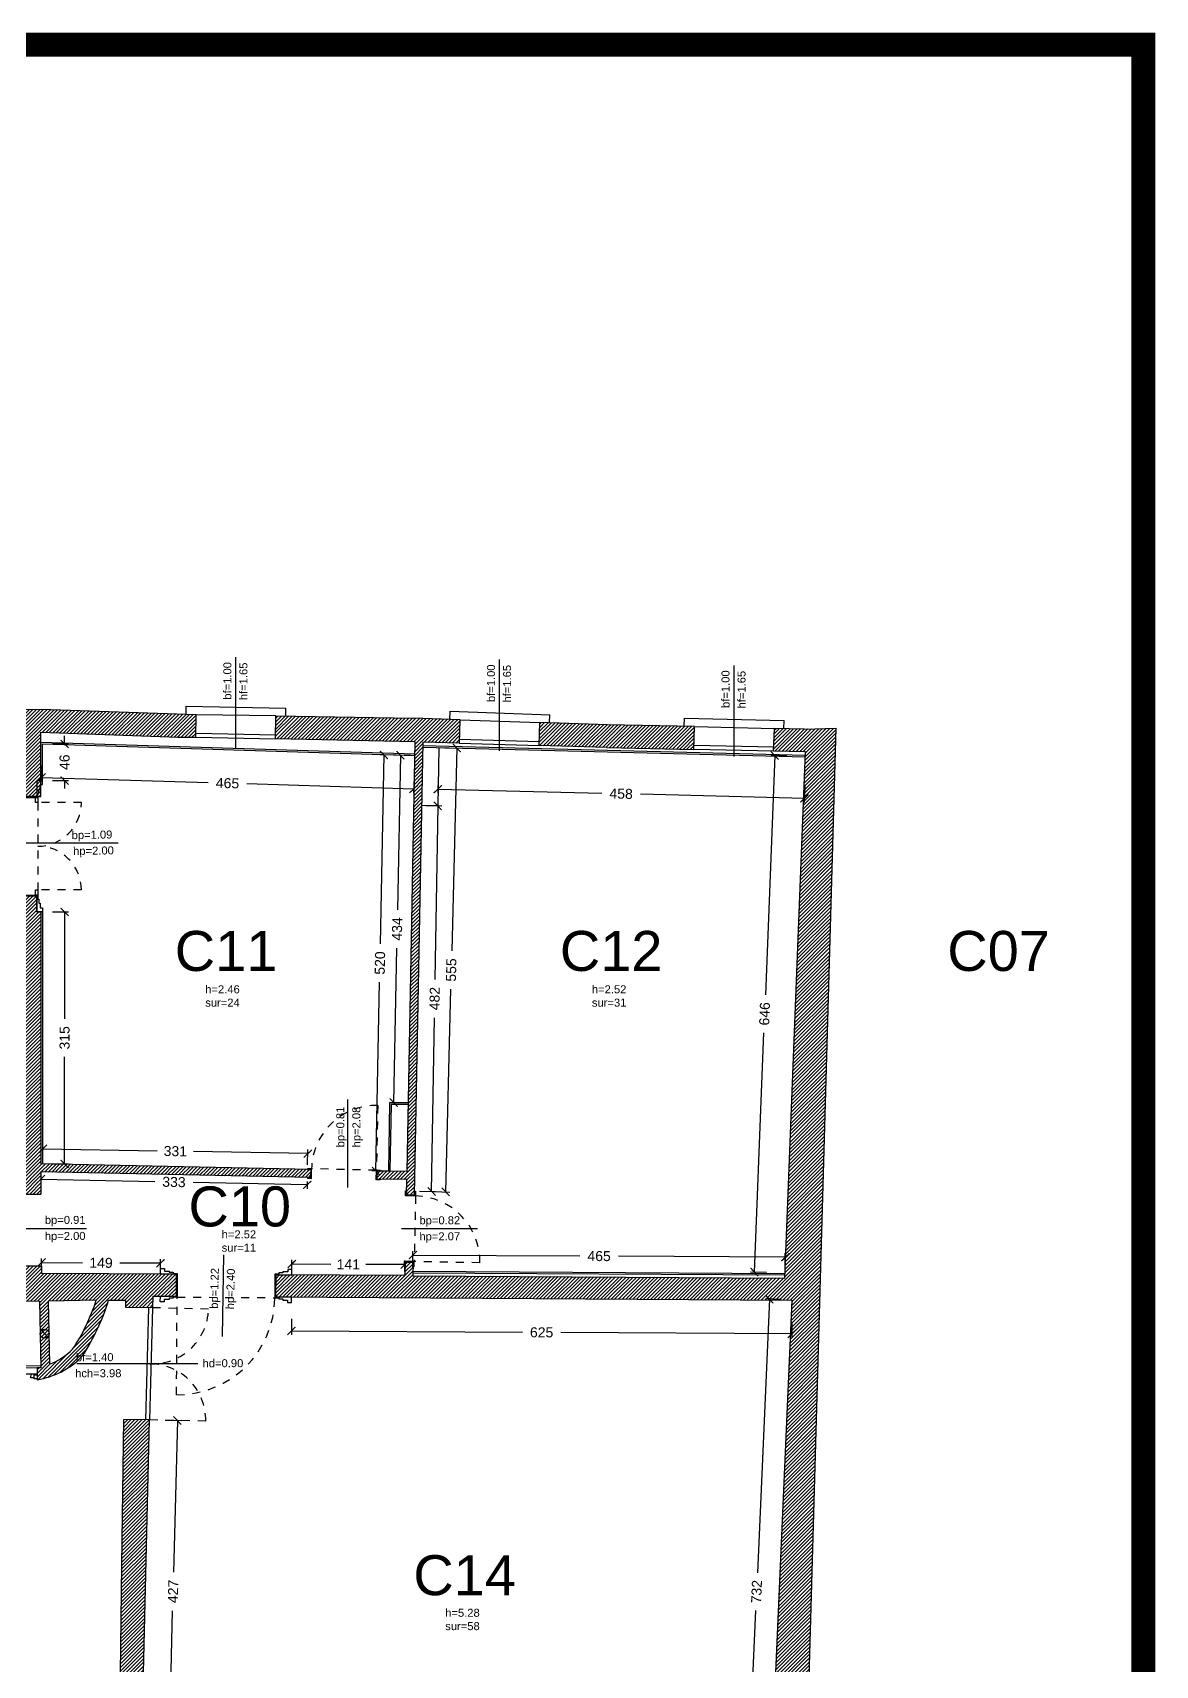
# Model space of a CAD drawing. Header units: millimetres. Extents: x -69 to 235, y 2 to 992.
# Drawn here: x 116.69 to 130.71, y 495.88 to 516.28 of the extents above; entities that cross this region are included whole.
import ezdxf
from ezdxf.enums import TextEntityAlignment as Align

# ---------------------------------------------------------------- set-up
doc = ezdxf.new("R2010")
doc.units = ezdxf.units.MM
doc.header["$LTSCALE"] = 0.01
doc.linetypes.add('HIDDEN2', pattern=[4.7625, 3.175, -1.5875])
for name, color, linetype in [('ob_A_CONTROPARETI', 10, 'Continuous'), ('ob_A_linea_proiezione', 251, 'HIDDEN2'), ('ob_A_linea_v2', 251, 'Continuous'), ('ob_A_muro', 1, 'Continuous'), ('ob_A_muro_r', 252, 'Continuous'), ('ob_A_serramento_vetro', 253, 'Continuous'), ('ob_A_simboli', 252, 'Continuous'), ('ob_grafica rossa', 12, 'Continuous'), ('ob_Q 1_200', 250, 'Continuous'), ('ob_Q 1_50', 250, 'Continuous'), ('ob_serramento_s', 3, 'Continuous'), ('ob_TXT 1_50', 250, 'Continuous')]:
    doc.layers.add(name, color=color, linetype=linetype)
doc.styles.add('m 1_50', font='arial.ttf', dxfattribs={"height": 0.125})
doc.styles.get("Standard").update_dxf_attribs({"font": 'arial.ttf'})
doc.styles.add('STYLE1', font='arial.ttf')
doc.styles.add('Testo L', font='arial.ttf', dxfattribs={"height": 2.5})
doc.dimstyles.new('m 1_50 cm', dxfattribs={"dimtxt": 0.1, "dimasz": 0.1, "dimexe": 0.05, "dimexo": 0.05, "dimgap": 0.1, "dimtad": 0, "dimdec": 1, "dimlfac": 100, "dimrnd": 1, "dimdsep": 46, "dimtxsty": 'm 1_50', "dimblk": 'ARCHTICK', "dimcen": 0.2, "dimadec": 0, "dimazin": 0, "dimtfac": 1, "dimtdec": 1, "dimtofl": 0, "dimtmove": 0, "dimatfit": 3, "dimldrblk": 'DOT', "dimfxl": 0.15, "dimfxlon": 1, "dimtolj": 1, "dimtzin": 0, "dimarcsym": 0})

# ---------------------------------------------------------------- blocks, each defined once
blk = doc.blocks.new('_ARCHTICK')
at = {"color": 0, "linetype": 'ByBlock', "const_width": 0.15}
blk.add_lwpolyline([(-0.5, -0.5), (0.5, 0.5)], dxfattribs=at)
blk = doc.blocks.new('*D225')
at = {"layer": 'Defpoints', "color": 0, "transparency": 16777216}
for p in [(116.81, 507.393), (121.457, 507.247), (121.444, 506.829)]:
    blk.add_point(p, dxfattribs=at)
at = {"layer": 'ob_Q 1_50', "color": 0, "lineweight": -2, "transparency": 16777216}
for p, q in [((116.801, 507.125), (116.795, 506.925)), ((116.796, 506.975), (118.879, 506.91)), ((121.444, 506.829), (119.361, 506.895)), ((121.449, 506.979), (121.443, 506.779))]:
    blk.add_line(p, q, dxfattribs=at)
at = {"layer": 'ob_Q 1_50', "color": 0, "lineweight": -2, "transparency": 16777216, "xscale": 0.1, "yscale": 0.1, "zscale": 0.1}
for p, rotation in [((116.796, 506.975), 178.1985385924024), ((121.444, 506.829), 358.1985385924024)]:
    blk.add_blockref('_ARCHTICK', p, dxfattribs=dict(at, rotation=rotation))
at = {"layer": 'ob_Q 1_50', "color": 0, "transparency": 16777216, "insert": (119.12, 506.902), "char_height": 0.125, "attachment_point": 5, "rotation": 358.1985, "style": 'm 1_50'}
blk.add_mtext('\\A1;465', dxfattribs=at)
blk = doc.blocks.new('_Dot')
at = {"color": 0, "linetype": 'ByBlock', "lineweight": -2}
blk.add_line((-0.5, 0), (-1, 0), dxfattribs=at)
at = {"color": 0, "linetype": 'ByBlock', "const_width": 0.5}
blk.add_lwpolyline([(-0.25, 0, 1), (0.25, 0, 1)], format="xyb", close=True, dxfattribs=at)
blk = doc.blocks.new('*D226')
at = {"layer": 'Defpoints', "color": 0, "transparency": 16777216}
for p in [(121.759, 507.347), (126.338, 507.233), (126.325, 506.712)]:
    blk.add_point(p, dxfattribs=at)
at = {"layer": 'ob_Q 1_50', "color": 0, "lineweight": -2, "transparency": 16777216}
for p, q in [((121.75, 506.977), (121.745, 506.777)), ((121.746, 506.827), (123.795, 506.776)), ((126.329, 506.862), (126.324, 506.662)), ((126.325, 506.712), (124.276, 506.764))]:
    blk.add_line(p, q, dxfattribs=at)
at = {"layer": 'ob_Q 1_50', "color": 0, "lineweight": -2, "transparency": 16777216, "xscale": 0.1, "yscale": 0.1, "zscale": 0.1}
for p, rotation in [((121.746, 506.827), 178.5719927158875), ((126.325, 506.712), 358.5719927158875)]:
    blk.add_blockref('_ARCHTICK', p, dxfattribs=dict(at, rotation=rotation))
at = {"layer": 'ob_Q 1_50', "color": 0, "transparency": 16777216, "insert": (124.036, 506.77), "char_height": 0.125, "attachment_point": 5, "rotation": 358.572, "style": 'm 1_50'}
blk.add_mtext('\\A1;458', dxfattribs=at)
blk = doc.blocks.new('*D227')
at = {"layer": 'Defpoints', "color": 0, "transparency": 16777216}
for p in [(126.338, 507.233), (125.701, 500.792), (126.085, 500.777)]:
    blk.add_point(p, dxfattribs=at)
at = {"layer": 'ob_Q 1_50', "color": 0, "lineweight": -2, "transparency": 16777216}
for p, q in [((125.954, 507.248), (125.837, 504.258)), ((126.104, 507.242), (125.904, 507.25)), ((125.701, 500.792), (125.819, 503.782)), ((125.851, 500.786), (125.651, 500.793))]:
    blk.add_line(p, q, dxfattribs=at)
at = {"layer": 'ob_Q 1_50', "color": 0, "lineweight": -2, "transparency": 16777216, "xscale": 0.1, "yscale": 0.1, "zscale": 0.1}
for p, rotation in [((125.954, 507.248), 87.75493057205779), ((125.701, 500.792), 267.7549305720578)]:
    blk.add_blockref('_ARCHTICK', p, dxfattribs=dict(at, rotation=rotation))
at = {"layer": 'ob_Q 1_50', "color": 0, "transparency": 16777216, "insert": (125.828, 504.02), "char_height": 0.125, "attachment_point": 5, "rotation": 87.7549, "style": 'm 1_50'}
blk.add_mtext('\\A1;646', dxfattribs=at)
blk = doc.blocks.new('*D228')
at = {"layer": 'Defpoints', "color": 0, "transparency": 16777216}
for p in [(126.086, 500.978), (121.435, 500.805), (126.085, 500.777)]:
    blk.add_point(p, dxfattribs=at)
at = {"layer": 'ob_Q 1_50', "color": 0, "lineweight": -2, "transparency": 16777216}
for p, q in [((121.435, 500.856), (121.436, 501.056)), ((121.436, 501.006), (123.52, 500.994)), ((126.086, 500.978), (124.002, 500.991)), ((126.085, 500.828), (126.086, 501.028))]:
    blk.add_line(p, q, dxfattribs=at)
at = {"layer": 'ob_Q 1_50', "color": 0, "lineweight": -2, "transparency": 16777216, "xscale": 0.1, "yscale": 0.1, "zscale": 0.1}
for p, rotation in [((121.436, 501.006), 179.6500339040822), ((126.086, 500.978), 359.6500339040822)]:
    blk.add_blockref('_ARCHTICK', p, dxfattribs=dict(at, rotation=rotation))
at = {"layer": 'ob_Q 1_50', "color": 0, "transparency": 16777216, "insert": (123.761, 500.992), "char_height": 0.125, "attachment_point": 5, "rotation": 359.65, "style": 'm 1_50'}
blk.add_mtext('\\A1;465', dxfattribs=at)
blk = doc.blocks.new('*D229')
at = {"layer": 'Defpoints', "color": 0, "transparency": 16777216}
for p in [(121.545, 506.622), (121.745, 506.619), (121.469, 501.804)]:
    blk.add_point(p, dxfattribs=at)
at = {"layer": 'ob_Q 1_50', "color": 0, "lineweight": -2, "transparency": 16777216}
for p, q in [((121.595, 506.622), (121.795, 506.618)), ((121.745, 506.619), (121.711, 504.45)), ((121.669, 501.801), (121.703, 503.97)), ((121.519, 501.803), (121.719, 501.8))]:
    blk.add_line(p, q, dxfattribs=at)
at = {"layer": 'ob_Q 1_50', "color": 0, "lineweight": -2, "transparency": 16777216, "xscale": 0.1, "yscale": 0.1, "zscale": 0.1}
for p, rotation in [((121.745, 506.619), 89.08936897973844), ((121.669, 501.801), 269.0893689797384)]:
    blk.add_blockref('_ARCHTICK', p, dxfattribs=dict(at, rotation=rotation))
at = {"layer": 'ob_Q 1_50', "color": 0, "transparency": 16777216, "insert": (121.707, 504.21), "char_height": 0.125, "attachment_point": 5, "rotation": 89.0894, "style": 'm 1_50'}
blk.add_mtext('\\A1;482', dxfattribs=at)
blk = doc.blocks.new('*D230')
at = {"layer": 'Defpoints', "color": 0, "transparency": 16777216}
for p in [(121.607, 507.351), (121.983, 507.342), (121.469, 501.804)]:
    blk.add_point(p, dxfattribs=at)
at = {"layer": 'ob_Q 1_50', "color": 0, "lineweight": -2, "transparency": 16777216}
for p, q in [((121.833, 507.345), (122.033, 507.341)), ((121.983, 507.342), (121.92, 504.807)), ((121.845, 501.795), (121.908, 504.33)), ((121.695, 501.798), (121.895, 501.793))]:
    blk.add_line(p, q, dxfattribs=at)
at = {"layer": 'ob_Q 1_50', "color": 0, "lineweight": -2, "transparency": 16777216, "xscale": 0.1, "yscale": 0.1, "zscale": 0.1}
for p, rotation in [((121.983, 507.342), 88.57199271588738), ((121.845, 501.795), 268.5719927158873)]:
    blk.add_blockref('_ARCHTICK', p, dxfattribs=dict(at, rotation=rotation))
at = {"layer": 'ob_Q 1_50', "color": 0, "transparency": 16777216, "insert": (121.914, 504.568), "char_height": 0.125, "attachment_point": 5, "rotation": 88.572, "style": 'm 1_50'}
blk.add_mtext('\\A1;555', dxfattribs=at)
blk = doc.blocks.new('*D231')
at = {"layer": 'Defpoints', "color": 0, "transparency": 16777216}
for p in [(116.79, 505.294), (117.085, 505.294), (116.79, 502.145)]:
    blk.add_point(p, dxfattribs=at)
at = {"layer": 'ob_Q 1_50', "color": 0, "lineweight": -2, "transparency": 16777216}
for p, q in [((116.935, 505.294), (117.135, 505.294)), ((117.085, 505.294), (117.085, 503.958)), ((117.085, 502.145), (117.085, 503.481)), ((116.935, 502.145), (117.135, 502.145))]:
    blk.add_line(p, q, dxfattribs=at)
at = {"layer": 'ob_Q 1_50', "color": 0, "lineweight": -2, "transparency": 16777216, "xscale": 0.1, "yscale": 0.1, "zscale": 0.1}
for p, rotation in [((117.085, 505.294), 89.99990351433668), ((117.085, 502.145), 269.9999035143367)]:
    blk.add_blockref('_ARCHTICK', p, dxfattribs=dict(at, rotation=rotation))
at = {"layer": 'ob_Q 1_50', "color": 0, "transparency": 16777216, "insert": (117.085, 503.72), "char_height": 0.125, "attachment_point": 5, "rotation": 89.9999, "style": 'm 1_50'}
blk.add_mtext('\\A1;315', dxfattribs=at)
blk = doc.blocks.new('*D232')
at = {"layer": 'Defpoints', "color": 0, "transparency": 16777216}
for p in [(116.81, 507.393), (117.085, 507.393), (116.81, 506.934)]:
    blk.add_point(p, dxfattribs=at)
at = {"layer": 'ob_Q 1_50', "color": 0, "lineweight": -2, "transparency": 16777216}
for p, q in [((117.085, 507.393), (117.085, 507.493)), ((116.935, 507.393), (117.135, 507.393)), ((116.935, 506.934), (117.135, 506.934)), ((117.085, 506.934), (117.085, 506.834))]:
    blk.add_line(p, q, dxfattribs=at)
at = {"layer": 'ob_Q 1_50', "color": 0, "lineweight": -2, "transparency": 16777216, "xscale": 0.1, "yscale": 0.1, "zscale": 0.1}
for p, rotation in [((117.085, 507.393), 269.9999035143366), ((117.085, 506.934), 89.99990351433654)]:
    blk.add_blockref('_ARCHTICK', p, dxfattribs=dict(at, rotation=rotation))
at = {"layer": 'ob_Q 1_50', "color": 0, "transparency": 16777216, "insert": (117.085, 507.164), "char_height": 0.125, "attachment_point": 5, "rotation": 89.9999, "style": 'm 1_50'}
blk.add_mtext('\\A1;46', dxfattribs=at)
blk = doc.blocks.new('*D233')
at = {"layer": 'Defpoints', "color": 0, "transparency": 16777216}
for p in [(121.073, 507.255), (121.457, 507.247), (121.359, 502.048)]:
    blk.add_point(p, dxfattribs=at)
at = {"layer": 'ob_Q 1_50', "color": 0, "lineweight": -2, "transparency": 16777216}
for p, q in [((121.223, 507.252), (121.023, 507.256)), ((121.073, 507.255), (121.028, 504.893)), ((120.974, 502.055), (121.019, 504.417)), ((121.124, 502.053), (120.924, 502.056))]:
    blk.add_line(p, q, dxfattribs=at)
at = {"layer": 'ob_Q 1_50', "color": 0, "lineweight": -2, "transparency": 16777216, "xscale": 0.1, "yscale": 0.1, "zscale": 0.1}
for p, rotation in [((121.073, 507.255), 88.91102788655796), ((120.974, 502.055), 268.911027886558)]:
    blk.add_blockref('_ARCHTICK', p, dxfattribs=dict(at, rotation=rotation))
at = {"layer": 'ob_Q 1_50', "color": 0, "transparency": 16777216, "insert": (121.024, 504.655), "char_height": 0.125, "attachment_point": 5, "rotation": 88.911, "style": 'm 1_50'}
blk.add_mtext('\\A1;520', dxfattribs=at)
blk = doc.blocks.new('*D234')
at = {"layer": 'Defpoints', "color": 0, "transparency": 16777216}
for p in [(121.279, 507.251), (121.457, 507.247), (121.375, 502.908)]:
    blk.add_point(p, dxfattribs=at)
at = {"layer": 'ob_Q 1_50', "color": 0, "lineweight": -2, "transparency": 16777216}
for p, q in [((121.407, 507.248), (121.229, 507.252)), ((121.279, 507.251), (121.242, 505.321)), ((121.196, 502.911), (121.233, 504.841)), ((121.325, 502.909), (121.146, 502.912))]:
    blk.add_line(p, q, dxfattribs=at)
at = {"layer": 'ob_Q 1_50', "color": 0, "lineweight": -2, "transparency": 16777216, "xscale": 0.1, "yscale": 0.1, "zscale": 0.1}
for p, rotation in [((121.279, 507.251), 88.91102788655806), ((121.196, 502.911), 268.911027886558)]:
    blk.add_blockref('_ARCHTICK', p, dxfattribs=dict(at, rotation=rotation))
at = {"layer": 'ob_Q 1_50', "color": 0, "transparency": 16777216, "insert": (121.238, 505.081), "char_height": 0.125, "attachment_point": 5, "rotation": 88.911, "style": 'm 1_50'}
blk.add_mtext('\\A1;434', dxfattribs=at)
blk = doc.blocks.new('*D235')
at = {"layer": 'Defpoints', "color": 0, "transparency": 16777216}
for p in [(116.81, 502.145), (120.123, 502.273), (120.119, 502.084)]:
    blk.add_point(p, dxfattribs=at)
at = {"layer": 'ob_Q 1_50', "color": 0, "lineweight": -2, "transparency": 16777216}
for p, q in [((116.811, 502.195), (116.814, 502.383)), ((116.813, 502.333), (118.242, 502.307)), ((120.12, 502.134), (120.124, 502.323)), ((120.123, 502.273), (118.694, 502.299))]:
    blk.add_line(p, q, dxfattribs=at)
at = {"layer": 'ob_Q 1_50', "color": 0, "lineweight": -2, "transparency": 16777216, "xscale": 0.1, "yscale": 0.1, "zscale": 0.1}
for p, rotation in [((116.813, 502.333), 178.9554540778224), ((120.123, 502.273), 358.9554540778224)]:
    blk.add_blockref('_ARCHTICK', p, dxfattribs=dict(at, rotation=rotation))
at = {"layer": 'ob_Q 1_50', "color": 0, "transparency": 16777216, "insert": (118.468, 502.303), "char_height": 0.125, "attachment_point": 5, "rotation": 358.9555, "style": 'm 1_50'}
blk.add_mtext('\\A1;331', dxfattribs=at)
blk = doc.blocks.new('*D245')
at = {"layer": 'Defpoints', "color": 0, "transparency": 16777216}
for p in [(119.921, 500.481), (126.17, 500.443), (126.168, 500.02)]:
    blk.add_point(p, dxfattribs=at)
at = {"layer": 'ob_Q 1_50', "color": 0, "lineweight": -2, "transparency": 16777216}
for p, q in [((119.919, 500.208), (119.918, 500.008)), ((126.169, 500.17), (126.167, 499.97)), ((119.918, 500.058), (122.804, 500.04)), ((126.168, 500.02), (123.282, 500.037))]:
    blk.add_line(p, q, dxfattribs=at)
at = {"layer": 'ob_Q 1_50', "color": 0, "lineweight": -2, "transparency": 16777216, "xscale": 0.1, "yscale": 0.1, "zscale": 0.1}
for p, rotation in [((119.918, 500.058), 179.6500339040772), ((126.168, 500.02), 359.6500339040772)]:
    blk.add_blockref('_ARCHTICK', p, dxfattribs=dict(at, rotation=rotation))
at = {"layer": 'ob_Q 1_50', "color": 0, "transparency": 16777216, "insert": (123.043, 500.039), "char_height": 0.125, "attachment_point": 5, "rotation": 359.65, "style": 'm 1_50'}
blk.add_mtext('\\A1;625', dxfattribs=at)
blk = doc.blocks.new('*D246')
at = {"layer": 'Defpoints', "color": 0, "transparency": 16777216}
for p in [(126.17, 500.443), (125.57, 493.142), (125.854, 493.13)]:
    blk.add_point(p, dxfattribs=at)
at = {"layer": 'ob_Q 1_50', "color": 0, "lineweight": -2, "transparency": 16777216}
for p, q in [((125.887, 500.455), (125.738, 497.035)), ((126.036, 500.449), (125.837, 500.457)), ((125.57, 493.142), (125.718, 496.562)), ((125.72, 493.136), (125.52, 493.144))]:
    blk.add_line(p, q, dxfattribs=at)
at = {"layer": 'ob_Q 1_50', "color": 0, "lineweight": -2, "transparency": 16777216, "xscale": 0.1, "yscale": 0.1, "zscale": 0.1}
for p, rotation in [((125.887, 500.455), 87.51959563225141), ((125.57, 493.142), 267.5195956322514)]:
    blk.add_blockref('_ARCHTICK', p, dxfattribs=dict(at, rotation=rotation))
at = {"layer": 'ob_Q 1_50', "color": 0, "transparency": 16777216, "insert": (125.728, 496.799), "char_height": 0.125, "attachment_point": 5, "rotation": 87.5196, "style": 'm 1_50'}
blk.add_mtext('\\A1;732', dxfattribs=at)
blk = doc.blocks.new('*D248')
at = {"layer": 'Defpoints', "color": 0, "transparency": 16777216}
for p in [(118.147, 498.947), (118.493, 498.938), (118.041, 494.674)]:
    blk.add_point(p, dxfattribs=at)
at = {"layer": 'ob_Q 1_50', "color": 0, "lineweight": -2, "transparency": 16777216}
for p, q in [((118.343, 498.942), (118.543, 498.937)), ((118.493, 498.938), (118.446, 497.042)), ((118.387, 494.666), (118.434, 496.561)), ((118.237, 494.669), (118.437, 494.664))]:
    blk.add_line(p, q, dxfattribs=at)
at = {"layer": 'ob_Q 1_50', "color": 0, "lineweight": -2, "transparency": 16777216, "xscale": 0.1, "yscale": 0.1, "zscale": 0.1}
for p, rotation in [((118.493, 498.938), 88.57826718319835), ((118.387, 494.666), 268.5782671831984)]:
    blk.add_blockref('_ARCHTICK', p, dxfattribs=dict(at, rotation=rotation))
at = {"layer": 'ob_Q 1_50', "color": 0, "transparency": 16777216, "insert": (118.44, 496.802), "char_height": 0.125, "attachment_point": 5, "rotation": 88.5783, "style": 'm 1_50'}
blk.add_mtext('\\A1;427', dxfattribs=at)
blk = doc.blocks.new('*D252')
at = {"layer": 'Defpoints', "color": 0, "transparency": 16777216}
for p in [(118.283, 500.903), (116.797, 500.775), (118.282, 500.766)]:
    blk.add_point(p, dxfattribs=at)
at = {"layer": 'ob_Q 1_50', "color": 0, "lineweight": -2, "transparency": 16777216}
for p, q in [((116.797, 500.825), (116.798, 500.962)), ((116.797, 500.912), (117.308, 500.909)), ((118.283, 500.903), (117.773, 500.906)), ((118.283, 500.816), (118.284, 500.953))]:
    blk.add_line(p, q, dxfattribs=at)
at = {"layer": 'ob_Q 1_50', "color": 0, "lineweight": -2, "transparency": 16777216, "xscale": 0.1, "yscale": 0.1, "zscale": 0.1}
for p, rotation in [((116.797, 500.912), 179.6499820144709), ((118.283, 500.903), 359.6499820144708)]:
    blk.add_blockref('_ARCHTICK', p, dxfattribs=dict(at, rotation=rotation))
at = {"layer": 'ob_Q 1_50', "color": 0, "transparency": 16777216, "insert": (117.54, 500.908), "char_height": 0.125, "attachment_point": 5, "rotation": 359.65, "style": 'm 1_50'}
blk.add_mtext('\\A1;149', dxfattribs=at)
blk = doc.blocks.new('*D253')
at = {"layer": 'Defpoints', "color": 0, "transparency": 16777216}
for p in [(116.79, 502.045), (120.117, 501.974), (120.115, 501.883)]:
    blk.add_point(p, dxfattribs=at)
at = {"layer": 'ob_Q 1_50', "color": 0, "lineweight": -2, "transparency": 16777216}
for p, q in [((116.789, 501.995), (116.787, 501.904)), ((116.788, 501.954), (118.213, 501.923)), ((120.115, 501.883), (118.689, 501.913)), ((120.116, 501.924), (120.114, 501.833))]:
    blk.add_line(p, q, dxfattribs=at)
at = {"layer": 'ob_Q 1_50', "color": 0, "lineweight": -2, "transparency": 16777216, "xscale": 0.1, "yscale": 0.1, "zscale": 0.1}
for p, rotation in [((116.788, 501.954), 178.7823649908592), ((120.115, 501.883), 358.7823649908592)]:
    blk.add_blockref('_ARCHTICK', p, dxfattribs=dict(at, rotation=rotation))
at = {"layer": 'ob_Q 1_50', "color": 0, "transparency": 16777216, "insert": (118.451, 501.918), "char_height": 0.125, "attachment_point": 5, "rotation": 358.7824, "style": 'm 1_50'}
blk.add_mtext('\\A1;333', dxfattribs=at)
blk = doc.blocks.new('*D254')
at = {"layer": 'Defpoints', "color": 0, "transparency": 16777216}
for p in [(121.335, 500.886), (119.922, 500.756), (121.334, 500.748)]:
    blk.add_point(p, dxfattribs=at)
at = {"layer": 'ob_Q 1_50', "color": 0, "lineweight": -2, "transparency": 16777216}
for p, q in [((119.923, 500.806), (119.923, 500.944)), ((119.923, 500.894), (120.409, 500.891)), ((121.335, 500.886), (120.849, 500.889)), ((121.334, 500.798), (121.335, 500.936))]:
    blk.add_line(p, q, dxfattribs=at)
at = {"layer": 'ob_Q 1_50', "color": 0, "lineweight": -2, "transparency": 16777216, "xscale": 0.1, "yscale": 0.1, "zscale": 0.1}
for p, rotation in [((119.923, 500.894), 179.6805953511035), ((121.335, 500.886), 359.6805953511035)]:
    blk.add_blockref('_ARCHTICK', p, dxfattribs=dict(at, rotation=rotation))
at = {"layer": 'ob_Q 1_50', "color": 0, "transparency": 16777216, "insert": (120.629, 500.89), "char_height": 0.125, "attachment_point": 5, "rotation": 359.6806, "style": 'm 1_50'}
blk.add_mtext('\\A1;141', dxfattribs=at)

msp = doc.modelspace()

# ---------------------------------------------------------------- hatches: boundary and pattern name
at = {"layer": 'ob_A_muro_r'}
h = msp.add_hatch(dxfattribs=at)
h.set_pattern_fill('ANSI31', color=256, scale=0.01)
h.paths.add_polyline_path([(101.4929, 507.8167), (100.6381, 507.8142), (100.6359, 508.1609), (100.0466, 508.1611), (100.0481, 507.8122), (99.5483, 507.8138), (99.5467, 507.3597), (100.2378, 507.3548), (101.4967, 507.3656)])
h.paths.add_polyline_path([(100.5337, 507.8164), (100.1486, 507.8164), (100.1486, 508.066), (100.5337, 508.066)], flags=16)
h.paths.add_polyline_path([(102.8434, 507.8317), (102.4427, 507.8322), (102.4517, 507.3817), (102.5144, 507.3824), (102.5282, 506.6213), (102.8068, 506.6263), (102.7932, 507.3802), (102.8472, 507.379)])
h.paths.add_polyline_path([(105.5395, 507.8602), (105.3396, 507.8568), (104.0163, 507.8395), (103.7933, 507.8398), (103.7972, 507.3876), (104.0163, 507.3886), (105.3396, 507.4059), (105.5433, 507.4095)])
h.paths.add_polyline_path([(107.0073, 507.8754), (106.4893, 507.8758), (106.4983, 507.4245), (106.6886, 507.4303), (106.7019, 506.7671), (106.9419, 506.7719), (106.9379, 506.9718), (106.9639, 506.9723), (106.9565, 507.4421), (107.0052, 507.4413)])
h.paths.add_polyline_path([(110.1228, 507.8631), (109.2368, 507.856), (107.9339, 507.8667), (107.9318, 507.4262), (109.235, 507.4051), (110.1226, 507.4131)])
h.paths.add_polyline_path([(111.4587, 507.8729), (111.0728, 507.8781), (111.0646, 507.4001), (111.1348, 507.3978), (111.1214, 506.7609), (111.3614, 506.7559), (111.3754, 507.4238), (111.4526, 507.4195)])
h.paths.add_polyline_path([(115.2682, 507.8343), (114.577, 507.8392), (114.577, 508.1541), (112.8452, 508.1541), (112.8452, 507.8541), (112.4028, 507.8601), (112.3999, 507.4056), (113.2815, 507.3973), (113.2763, 507.2799), (114.3271, 507.2729), (114.3271, 507.3807), (115.2742, 507.3907)])
h.paths.add_polyline_path([(112.9452, 507.7791), (112.9452, 508.0541), (114.477, 508.0541), (114.477, 507.7661), (113.2875, 507.7744)], flags=16)
h.paths.add_polyline_path([(118.7274, 507.7582), (116.796, 507.8237), (116.2128, 507.8277), (116.2215, 507.4007), (116.3383, 507.402), (116.3383, 506.7343), (116.7895, 506.7343), (116.7894, 507.5384), (118.499, 507.4762), (118.7236, 507.476)])
h.paths.add_polyline_path([(122.0256, 507.6945), (121.4432, 507.7141), (119.7224, 507.7418), (119.7206, 507.4566), (121.4606, 507.4171), (121.3585, 502.048), (120.9888, 502.0559), (120.9867, 501.9559), (121.3566, 501.9481), (121.353, 501.7562), (121.4529, 501.7543), (121.5605, 507.4138), (122.0158, 507.4007)])
h.paths.add_polyline_path([(116.7896, 505.2943), (116.7396, 505.2943), (116.7396, 505.4943), (116.3383, 505.4943), (116.3383, 502.3314), (116.1237, 502.3319), (116.1245, 502.2362), (116.3351, 502.2362), (116.3351, 501.7675), (116.7897, 501.7675), (116.7897, 502.0451), (120.1569, 501.9736), (120.159, 502.0735), (116.7896, 502.1452)])
h.paths.add_polyline_path([(107.1999, 500.7729), (107.0617, 500.7729), (106.9897, 505.3325), (106.9706, 505.3321), (106.9666, 505.5321), (106.7267, 505.5273), (106.8221, 500.7557), (106.5482, 500.7576), (106.5475, 500.4051), (107.213, 500.4116)])
h.paths.add_polyline_path([(105.6794, 500.7552), (103.9401, 500.7562), (102.9128, 500.7449), (102.8275, 505.4765), (102.5489, 505.4715), (102.634, 500.7469), (101.2463, 500.7469), (100.8272, 500.7455), (100.3098, 500.7414), (100.3122, 500.4127), (100.4397, 500.3924), (102.5172, 500.4072), (104.0277, 500.4024), (105.5505, 500.4147), (105.6788, 500.4137)])
h.paths.add_polyline_path([(99.0399, 500.7314), (98.5862, 500.7258), (98.4199, 505.5034), (98.1466, 505.4939), (98.2756, 501.7896), (90.5956, 501.815), (90.5944, 501.4714), (98.291, 501.446), (98.4112, 498.7148), (98.8518, 498.7348), (98.7793, 500.3805), (98.8663, 500.3812), (99.0422, 500.4036)])
h = msp.add_hatch(dxfattribs=at)
h.set_pattern_fill('ANSI31', color=256, scale=0.01)
h.paths.add_polyline_path([(124.9538, 507.6092), (123.8643, 507.6332), (123.0214, 507.6614), (123.0118, 507.3722), (123.8568, 507.348), (124.9442, 507.3245)])
h.paths.add_polyline_path([(126.7168, 507.5877), (126.3221, 507.5789), (125.9499, 507.5872), (125.9404, 507.302), (126.3403, 507.2931), (126.0825, 500.7185), (121.4338, 500.7469), (121.437, 500.9144), (121.337, 500.9163), (121.3338, 500.7483), (119.7223, 500.7574), (119.7207, 500.4824), (126.1703, 500.443), (125.8535, 493.1298), (125.8516, 492.6808), (125.8889, 492.6818), (125.915, 492.0318), (125.8197, 492.0296), (125.8245, 491.8768), (125.7786, 491.8769), (125.7403, 491.8769), (125.7403, 491.7574), (125.7403, 491.6277), (125.7786, 491.6277), (125.8357, 491.6277), (125.8587, 490.7354), (123.7543, 490.614), (123.7543, 491.6277), (125.081, 491.6277), (125.081, 491.8768), (125.0442, 491.8768), (124.7442, 491.8768), (124.7442, 492.0492), (124.7442, 492.1047), (124.6442, 492.1047), (124.6442, 492.0492), (124.6442, 491.8768), (122.8442, 491.8768), (122.8442, 492.8268), (123.7233, 492.8055), (124.6442, 492.801), (124.6442, 492.7637), (124.7442, 492.7637), (124.7442, 492.801), (125.1621, 492.7994), (125.1635, 493.1328), (119.9536, 493.1555), (119.9534, 493.1205), (119.7534, 493.1214), (119.7524, 492.9114), (119.9524, 492.9105), (120.0925, 492.9099), (120.0925, 492.8155), (120.1606, 492.8155), (120.1606, 492.893), (122.7442, 492.893), (122.7442, 491.8274), (120.1606, 491.8344), (120.1606, 491.884), (120.0925, 491.884), (120.0925, 491.8101), (119.7653, 491.8101), (119.7653, 491.6847), (120.2901, 491.6755), (120.3002, 491.5621), (120.4578, 491.5699), (120.4571, 491.6363), (121.4993, 491.6277), (121.4993, 491.5527), (121.4993, 491.4972), (121.5798, 491.4972), (121.5798, 491.6277), (123.5943, 491.6277), (123.5943, 490.6048), (121.5798, 490.4886), (121.5798, 490.7827), (121.5798, 490.8382), (121.4993, 490.8382), (121.4993, 490.4842), (120.5021, 490.43), (120.4881, 490.9132), (120.3175, 490.9077), (120.3671, 489.4234), (120.4341, 486.5777), (120.4848, 485.0079), (120.6567, 485.0075), (120.6143, 486.5212), (120.5953, 487.3761), (120.5075, 490.2996), (125.8631, 490.6272), (126.0702, 483.9897), (125.6025, 483.9405), (125.6307, 483.6617), (126.4555, 483.7487), (126.3186, 493.5111)])
h = msp.add_hatch(dxfattribs=at)
h.set_pattern_fill('ANSI31', color=256, scale=0.01)
h.paths.add_polyline_path([(111.2944, 500.5131), (111.3405, 500.5131), (111.3382, 500.7879), (111.2684, 500.7874), (111.2894, 501.8459), (111.2947, 502.2362), (115.2775, 502.2372), (115.2781, 502.3343), (113.9506, 502.3382), (111.8382, 502.3411), (111.2689, 502.3411), (111.3354, 505.5161), (111.0955, 505.5212), (110.9959, 500.7729), (109.4566, 500.7789), (109.0128, 500.7777), (108.0675, 500.7729), (108.0817, 500.4362), (109.3212, 500.4487), (110.0582, 500.4524), (110.8146, 500.4552), (110.8146, 500.2643), (111.2846, 500.2589)])
h.paths.add_polyline_path([(118.4824, 500.7649), (116.7966, 500.7752), (116.7966, 500.8662), (116.3351, 500.8682), (116.3351, 500.7585), (112.382, 500.7759), (112.382, 500.5121), (113.3743, 500.4935), (113.3743, 500.3859), (113.4789, 500.3857), (113.4808, 500.4908), (116.7719, 500.4293), (116.79, 499.5949), (116.7436, 499.5948), (116.7427, 499.4469, 0.1592731), (117.3011, 499.7362, 0.0730198), (117.634, 500.4415), (117.8481, 500.4431), (117.8485, 500.351), (118.1819, 500.3468), (118.1861, 500.4918), (118.4824, 500.4899)])
h.paths.add_polyline_path([(116.8787, 500.4308), (117.4805, 500.4404, -0.068036), (117.1847, 499.8278, -0.100119), (116.8969, 499.6411)], flags=16)
h = msp.add_hatch(dxfattribs=at)
h.set_pattern_fill('ANSI31', color=256, scale=0.01)
h.paths.add_polyline_path([(118.1471, 498.9467), (117.8216, 498.9513), (117.7936, 497.1317), (117.769, 494.8153), (117.7628, 494.687), (118.0411, 494.6743)])
h.paths.add_polyline_path([(115.6863, 499.6066), (115.6165, 499.6078), (115.6152, 499.5203), (115.6854, 499.5203)])
h.paths.add_polyline_path([(114.5573, 499.621), (114.4916, 499.6218), (114.4911, 499.5344), (114.5578, 499.5344)])
h.paths.add_polyline_path([(113.4595, 499.727), (113.3608, 499.727), (113.3588, 499.5706), (113.3585, 499.5543), (113.4596, 499.555), (113.4604, 499.5715)])
h.paths.add_polyline_path([(112.3509, 499.6932), (112.2263, 499.6988), (112.149, 499.5551), (112.1772, 499.5169), (112.277, 499.4511), (112.3393, 499.5251), (112.3509, 499.5916)])

# ---------------------------------------------------------------- linework, layer by layer
at = {"layer": 'ob_A_CONTROPARETI'}
for points in [[(116.7895, 506.9343), (116.7896, 506.9543), (116.7896, 507.4141), (121.458, 507.2673)], [(116.7895, 506.9343), (116.8096, 506.9343), (116.8096, 507.3935), (121.4573, 507.2473)], [(121.7593, 507.3473), (121.7454, 506.6175), (121.5455, 506.6224)], [(121.5594, 507.3523), (126.3379, 507.2332)], [(121.5599, 507.3723), (126.3384, 507.2532)], [(116.7896, 505.2943), (116.7896, 502.1452)], [(116.8096, 505.2943), (116.8096, 502.1447)], [(121.3749, 502.9081), (121.1449, 502.9059), (121.1287, 502.0529)], [(121.375, 502.8881), (121.1645, 502.8861), (121.1487, 502.0526)], [(121.4345, 500.7849), (126.084, 500.7565)], [(121.4349, 500.8049), (126.0848, 500.7765)]]:
    msp.add_lwpolyline(points, dxfattribs=at)
msp.add_lwpolyline([(116.7937, 506.9543), (116.7937, 506.9543)], close=True, dxfattribs=at)
at = {"layer": 'ob_A_linea_proiezione'}
for points in [[(116.7496, 506.6593), (116.7496, 505.5693)], [(117.2946, 506.6593), (116.7496, 506.6593)], [(117.2946, 505.5693), (116.7496, 505.5693)], [(120.9962, 502.8759), (120.979, 502.0661)], [(120.979, 502.0661), (120.1692, 502.0833)], [(121.4678, 501.744), (121.4522, 500.9241)], [(122.272, 500.9086), (121.4522, 500.9241)], [(118.4832, 499.2599), (118.4906, 500.4799)], [(118.4906, 500.4799), (119.7106, 500.4724)], [(118.8819, 500.3294), (118.1819, 500.3468)], [(118.8471, 498.9294), (118.1471, 498.9467)]]:
    msp.add_lwpolyline(points, dxfattribs=at)
for centre, radius, start, end in [((116.7496, 506.6593), 0.545, 270, 360), ((116.7496, 505.5693), 0.545, 360, 90), ((120.979, 502.0661), 0.81, 88.78236, 178.78236), ((121.4522, 500.9241), 0.82, 358.91103, 88.91103), ((118.4906, 500.4799), 1.22, 269.65003, 359.65003), ((118.1819, 500.3468), 0.7002, 264.48362, 358.57827), ((118.1471, 498.9467), 0.7002, 358.57827, 92.67291)]:
    msp.add_arc(centre, radius, start, end, dxfattribs=at)
at = {"layer": 'ob_A_linea_v2'}
for p, q in [((118.6019, 507.7603), (118.6039, 507.8631)), ((118.6039, 507.8631), (119.8484, 507.8398)), ((119.8465, 507.7398), (119.8484, 507.8398)), ((119.7224, 507.7418), (118.7274, 507.7582)), ((121.8966, 507.6988), (121.9003, 507.8016)), ((121.9003, 507.8016), (123.1442, 507.7573)), ((122.0256, 507.6945), (123.0214, 507.6614)), ((123.1406, 507.6574), (123.1442, 507.7573)), ((124.8247, 507.612), (124.8273, 507.7148)), ((124.8273, 507.7148), (126.0717, 507.6845)), ((126.0692, 507.5845), (126.0717, 507.6845)), ((124.9538, 507.6092), (125.9499, 507.5872)), ((116.7895, 499.6155), (113.4599, 499.6502)), ((115.6854, 499.5203), (116.7431, 499.5222)), ((115.6863, 499.6066), (116.7436, 499.5948))]:
    msp.add_line(p, q, dxfattribs=at)
at = {"layer": 'ob_A_muro'}
for p, q in [((116.2128, 507.8277), (116.7952, 507.8237)), ((118.7274, 507.7582), (116.7926, 507.8238)), ((118.7236, 507.476), (118.7274, 507.7582)), ((119.7206, 507.4566), (119.7224, 507.7418)), ((119.7224, 507.7418), (121.4432, 507.7141)), ((122.0256, 507.6945), (121.4432, 507.7141)), ((122.0158, 507.4007), (122.0256, 507.6945)), ((123.0118, 507.3722), (123.0214, 507.6614)), ((123.8648, 507.6332), (123.0214, 507.6614)), ((124.9538, 507.6092), (123.8631, 507.6333)), ((116.7894, 507.5384), (118.5014, 507.4761)), ((116.7895, 506.7343), (116.7894, 507.5384)), ((118.4956, 507.4762), (118.7236, 507.476)), ((121.4606, 507.4171), (119.7206, 507.4566)), ((121.4606, 507.4171), (121.3585, 502.048)), ((121.5605, 507.4138), (121.4529, 501.7543)), ((122.0158, 507.4007), (121.5605, 507.4138)), ((124.9442, 507.3245), (124.9538, 507.6092)), ((125.9404, 507.302), (125.9499, 507.5872)), ((126.3221, 507.5789), (125.9499, 507.5872)), ((126.7168, 507.5877), (126.3186, 493.5111)), ((126.3221, 507.5789), (126.7168, 507.5877)), ((123.8568, 507.348), (123.0118, 507.3722)), ((123.8568, 507.348), (124.9442, 507.3245)), ((126.3403, 507.2931), (125.9404, 507.302)), ((116.3383, 506.7343), (116.7895, 506.7343)), ((116.3383, 505.4943), (116.7396, 505.4943)), ((116.7896, 505.2943), (116.7896, 502.1452)), ((120.159, 502.0735), (116.7896, 502.1452)), ((116.7897, 502.0451), (116.7897, 501.7675)), ((120.1569, 501.9736), (116.7897, 502.0451)), ((121.3566, 501.9481), (120.9867, 501.9559)), ((121.3585, 502.048), (120.9888, 502.0559)), ((121.3566, 501.9481), (121.353, 501.7562)), ((116.3351, 501.7675), (116.7897, 501.7675)), ((121.4529, 501.7543), (121.353, 501.7562)), ((121.337, 500.9163), (121.437, 500.9144)), ((116.7966, 500.8662), (116.3351, 500.8682)), ((118.4824, 500.7649), (116.7966, 500.7752)), ((113.4808, 500.4908), (116.7719, 500.4293)), ((118.1861, 500.4918), (118.1819, 500.3468)), ((118.1861, 500.4918), (118.4807, 500.49)), ((116.7719, 500.4293), (116.79, 499.5949)), ((117.4805, 500.4404), (116.8787, 500.4308)), ((116.8787, 500.4308), (116.8969, 499.6411)), ((117.634, 500.4415), (117.8481, 500.4431)), ((117.8485, 500.351), (117.8481, 500.4431)), ((118.1819, 500.3468), (117.8485, 500.351)), ((116.7436, 499.5948), (116.7427, 499.4469)), ((116.79, 499.5949), (116.7436, 499.5948)), ((117.8216, 498.9513), (117.7936, 497.1317)), ((118.1471, 498.9467), (117.8216, 498.9513)), ((118.0411, 494.6743), (118.1471, 498.9467)), ((117.7936, 497.1317), (117.769, 494.8153))]:
    msp.add_line(p, q, dxfattribs=at)
for points in [[(121.437, 500.9144), (121.4338, 500.7469), (126.0825, 500.7185), (126.3403, 507.2931)], [(116.7396, 505.4943), (116.7396, 505.2943), (116.7996, 505.2943)], [(120.159, 502.0735), (120.1569, 501.9736)], [(120.9888, 502.0559), (120.9867, 501.9559)], [(121.337, 500.9163), (121.3338, 500.7483)], [(116.7966, 500.8662), (116.7966, 500.7752)], [(118.4824, 500.7649), (118.4824, 500.49)], [(121.3338, 500.7483), (119.7223, 500.7574), (119.7207, 500.4824), (126.1703, 500.443)], [(125.8889, 492.6818), (125.8516, 492.6808), (125.8535, 493.1298), (126.1703, 500.443)]]:
    msp.add_lwpolyline(points, dxfattribs=at)
for centre, radius, start, end in [((115.092, 501.2161), 2.5113, 326.43916, 342.00788), ((115.0657, 501.2226), 2.6844, 326.37896, 343.08421), ((116.5793, 500.4459), 1.0122, 279.28774, 315.48639), ((116.5793, 500.4459), 0.8652, 291.53746, 314.40683)]:
    msp.add_arc(centre, radius, start, end, dxfattribs=at)
at = {"layer": 'ob_A_serramento_vetro'}
for points in [[(118.7236, 507.476), (119.7206, 507.4566)], [(118.7243, 507.526), (119.7209, 507.5067)], [(122.0175, 507.4507), (123.0134, 507.4222)], [(122.0158, 507.4007), (123.0118, 507.3722)], [(125.9404, 507.3027), (124.9442, 507.3245)], [(125.9421, 507.3519), (124.9459, 507.3737)], [(118.1319, 500.3474), (118.0971, 498.9474)], [(118.1819, 500.3468), (118.1471, 498.9467)]]:
    msp.add_lwpolyline(points, dxfattribs=at)
at = {"layer": 'ob_A_simboli'}
msp.add_line((116.7985, 500.0639), (116.8719, 499.9819), dxfattribs=at)
msp.add_circle((116.8352, 500.0229), 0.055, dxfattribs=at)
at = {"layer": 'ob_grafica rossa', "const_width": 0.3}
msp.add_lwpolyline([(81.4063, 516.1309), (130.558, 516.1309), (130.558, 471.0833), (81.4063, 471.0833)], close=True, dxfattribs=at)
at = {"layer": 'ob_Q 1_200'}
msp.add_lwpolyline([(116.7496, 506.7243), (116.7496, 506.6593)], dxfattribs=at)
at = {"layer": 'ob_Q 1_50'}
for p, q in [((119.2247, 507.3375), (119.2252, 508.4776)), ((122.518, 507.3077), (122.5185, 508.4477)), ((125.4466, 507.234), (125.4471, 508.3741)), ((115.8786, 506.1553), (117.7527, 506.1553)), ((120.623, 501.8506), (120.623, 502.9476)), ((116.246, 501.3365), (117.3596, 501.3365)), ((121.2932, 501.3389), (122.2415, 501.3389)), ((118.75, 499.6475), (117.2386, 499.6483))]:
    msp.add_line(p, q, dxfattribs=at)
msp.add_lwpolyline([(119.0694, 501.0094), (119.0532, 499.9875)], dxfattribs=at)
at = {"layer": 'ob_serramento_s'}
for points in [[(116.2683, 506.9343), (116.2683, 506.8843), (116.2983, 506.8843), (116.2983, 506.8243), (116.3133, 506.8243), (116.3133, 506.7743), (116.3283, 506.7743), (116.3283, 506.7243), (116.7496, 506.7243), (116.7496, 506.7243), (116.7496, 506.7743), (116.7646, 506.7743), (116.7646, 506.8243), (116.7796, 506.8243), (116.7796, 506.8843), (116.8096, 506.8843), (116.8096, 506.9343), (116.7396, 506.9343), (116.7396, 506.7343), (116.3383, 506.7343), (116.3383, 506.9343)], [(116.7196, 506.7243), (116.7496, 506.7243), (116.7496, 506.6593), (116.7196, 506.6593)], [(116.2683, 505.2943), (116.2683, 505.3443), (116.2983, 505.3443), (116.2983, 505.4043), (116.3133, 505.4043), (116.3133, 505.4543), (116.3283, 505.4543), (116.3283, 505.5043), (116.7496, 505.5043), (116.7496, 505.5043), (116.7496, 505.4543), (116.7646, 505.4543), (116.7646, 505.4043), (116.7796, 505.4043), (116.7796, 505.3443), (116.8096, 505.3443), (116.8096, 505.2943), (116.7396, 505.2943), (116.7396, 505.4943), (116.3383, 505.4943), (116.3383, 505.2943)], [(116.7196, 505.5693), (116.7496, 505.5693), (116.7496, 505.5043), (116.7196, 505.5043)], [(120.119, 502.0744), (120.159, 502.0735), (120.1569, 501.9736), (120.1169, 501.9744), (120.1167, 501.9644), (120.1667, 501.9634), (120.1692, 502.0833), (120.1192, 502.0844)], [(121.0288, 502.0551), (120.9888, 502.0559), (120.9867, 501.9559), (121.0267, 501.9551), (121.0265, 501.9451), (120.9765, 501.9461), (120.979, 502.0661), (121.029, 502.0651)], [(121.3439, 501.8064), (121.3539, 501.8062), (121.353, 501.7562), (121.4579, 501.7542), (121.4589, 501.8042), (121.4689, 501.804), (121.4678, 501.744), (121.3428, 501.7464)], [(121.3261, 500.8665), (121.3361, 500.8663), (121.337, 500.9163), (121.442, 500.9143), (121.441, 500.8643), (121.451, 500.8642), (121.4522, 500.9241), (121.3272, 500.9265)], [(118.2828, 500.8362), (118.3328, 500.8359), (118.3326, 500.8059), (118.3926, 500.8055), (118.3925, 500.7905), (118.4425, 500.7902), (118.4424, 500.7752), (118.4924, 500.7749), (118.4906, 500.4799), (118.4906, 500.4799), (118.4406, 500.4802), (118.4405, 500.4652), (118.3905, 500.4655), (118.3904, 500.4505), (118.3304, 500.4509), (118.3303, 500.4209), (118.2803, 500.4212), (118.2807, 500.4912), (118.4807, 500.49), (118.4824, 500.7649), (118.2824, 500.7662)], [(119.9228, 500.8262), (119.8728, 500.8265), (119.8726, 500.7965), (119.8126, 500.7968), (119.8125, 500.7818), (119.7625, 500.7821), (119.7624, 500.7671), (119.7124, 500.7674), (119.7106, 500.4724), (119.7106, 500.4724), (119.7606, 500.4721), (119.7605, 500.4571), (119.8105, 500.4568), (119.8104, 500.4418), (119.8704, 500.4415), (119.8702, 500.4115), (119.9202, 500.4112), (119.9207, 500.4812), (119.7207, 500.4824), (119.7223, 500.7574), (119.9223, 500.7562)], [(116.7427, 499.457), (116.7049, 499.4574), (116.7055, 499.5074), (116.743, 499.507)]]:
    msp.add_lwpolyline(points, close=True, dxfattribs=at)
msp.add_lwpolyline([(116.7048, 499.4724), (116.6648, 499.4732), (116.6657, 499.5232), (116.7157, 499.5222), (116.7154, 499.5072)], dxfattribs=at)

# ---------------------------------------------------------------- texts
at = {"layer": 'ob_Q 1_50', "style": 'STYLE1'}
for s, rotation, p in [('bf=1.00', 90.12929, (119.1184, 507.9455)), ('hf=1.65', 90.12929, (119.3188, 507.9394)), ('bf=1.00', 90.12929, (122.4117, 507.9156)), ('hf=1.65', 90.12929, (122.6122, 507.9096)), ('bf=1.00', 90.12929, (125.3402, 507.842)), ('hf=1.65', 90.12929, (125.5407, 507.8359)), ('bp=1.09', 1.05211, (117.1726, 506.2524)), ('hp=2.00', 1.05211, (117.1913, 506.0539)), ('bp=0.81', 90.16616, (120.5295, 502.3514)), ('hp=2.08', 90.16616, (120.7301, 502.3509)), ('bp=0.91', 0.16616, (116.8381, 501.4438)), ('bp=0.82', 0.16616, (121.517, 501.4392)), ('hp=2.00', 0.16616, (116.8375, 501.2433)), ('hp=2.07', 0.16616, (121.5164, 501.2387)), ('bp=1.22', 88.4977, (118.9487, 500.3344)), ('hp=2.40', 88.4977, (119.1491, 500.328)), ('bf=1.40', 0.16616, (117.2262, 499.7282)), ('hch=3.98', 0.16616, (117.2165, 499.5279))]:
    msp.add_text(s, height=0.1, rotation=rotation, dxfattribs=at).set_placement(p, align=Align.MIDDLE_LEFT)
msp.add_text('hd=0.90', height=0.1, rotation=0.16616, dxfattribs=at).set_placement((119.3169, 499.6547), align=Align.MIDDLE_RIGHT)
at = {"layer": 'ob_Q 1_50', "char_height": 0.1, "attachment_point": 1, "style": 'Testo L'}
for s, insert, width in [('h=2.46\\Psur=24', (118.8415, 504.3765), 0.441415), ('h=2.52\\Psur=31', (123.6705, 504.3765), 0.441415), ('h=2.52\\Psur=11', (119.0466, 501.3143), 0.557669), ('h=5.28\\Psur=58', (121.8387, 496.5854), 0.441415)]:
    msp.add_mtext(s, dxfattribs=dict(at, insert=insert, width=width))
at = {"layer": 'ob_TXT 1_50', "char_height": 0.5, "attachment_point": 1}
for s, insert in [('C11', (118.4609, 505.0556)), ('C12', (123.2707, 505.0556)), ('C10', (118.6319, 501.8628)), ('C14', (121.4409, 497.255))]:
    msp.add_mtext_dynamic_manual_height_columns(s, width=1.827294, gutter_width=12.5, heights=[0.3992], dxfattribs=dict(at, insert=insert))
at = {"layer": 'ob_TXT 1_50'}
note = msp.add_mtext_dynamic_manual_height_columns('C07\\P', width=2.329847, gutter_width=12.5, heights=[0.3992, 0], dxfattribs=dict(at, insert=(113.2798, 505.0556), char_height=0.5, attachment_point=1))

# ---------------------------------------------------------------- dimensions: what is measured, and where the dimension line sits
at = {"layer": 'ob_Q 1_50'}
for p1, p2, distance, picture, middle in [((116.8096, 506.9343), (116.8096, 507.3935), -0.2753, '*D232', (117.0849, 507.1639)), ((116.8096, 507.3935), (121.4573, 507.2473), -0.4185, '*D225', (119.1203, 506.9021)), ((121.3585, 502.048), (121.4573, 507.2473), 0.3843, '*D233', (121.0237, 504.655)), ((121.3749, 502.9081), (121.4573, 507.2473), 0.1786, '*D234', (121.2375, 505.0811)), ((121.4689, 501.804), (121.6072, 507.3511), -0.3762, '*D230', (121.9141, 504.5682)), ((121.7593, 507.3473), (126.3379, 507.2332), -0.5209, '*D226', (124.0356, 506.7695)), ((126.3379, 507.2332), (126.0848, 500.7765), -0.3838, '*D227', (125.8279, 504.0199)), ((121.4689, 501.804), (121.5455, 506.6224), -0.2, '*D229', (121.7072, 504.21)), ((116.7896, 502.1452), (116.7896, 505.2943), -0.2953, '*D231', (117.0849, 503.7197)), ((116.8096, 502.1447), (120.1192, 502.0844), 0.1885, '*D235', (118.4679, 502.303)), ((116.7897, 502.0451), (120.1169, 501.9744), -0.0915, '*D253', (118.4513, 501.9183)), ((116.7966, 500.7752), (118.2824, 500.7662), 0.1369, '*D252', (117.5403, 500.9076)), ((119.92233, 500.756152), (121.333807, 500.748283), 0.137782, '*D254', (120.628837, 500.889997)), ((121.4349, 500.8049), (126.0848, 500.7765), 0.2015, '*D228', (123.7611, 500.9922)), ((119.9207, 500.4812), (126.1703, 500.443), -0.4235, '*D245', (123.0429, 500.0386)), ((126.1703, 500.443), (125.8535, 493.1298), -0.284, '*D246', (125.7282, 496.7987)), ((118.0411, 494.6743), (118.1471, 498.9467), -0.346, '*D248', (118.44, 496.8019))]:
    dim = msp.add_aligned_dim(p1=p1, p2=p2, distance=distance, dimstyle='m 1_50 cm', dxfattribs=at)
    dim.commit()
    dim.dimension.update_dxf_attribs({"geometry": picture, "text_midpoint": middle})

doc.saveas('drawing.dxf')
